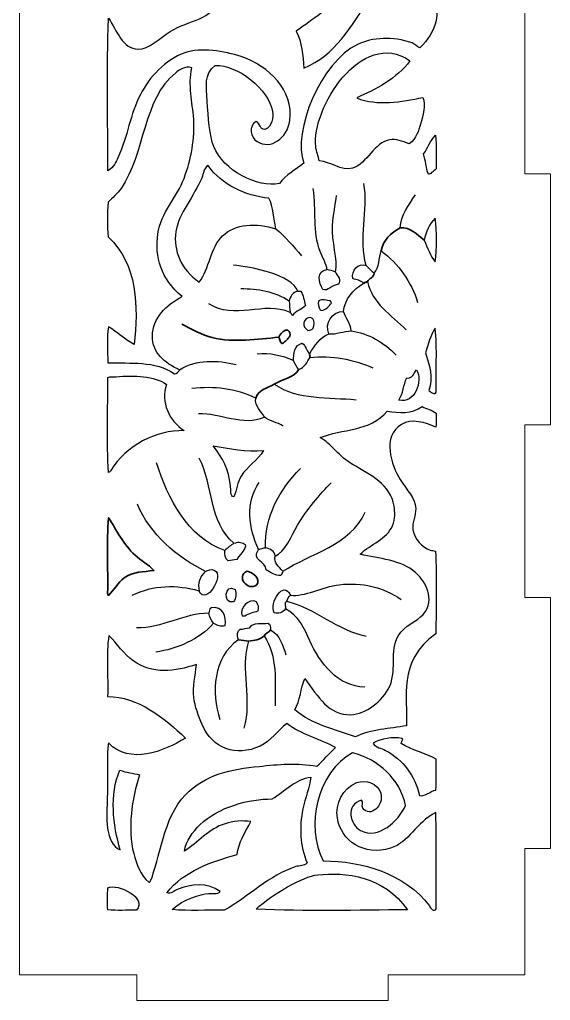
# Model space of a CAD drawing. Header units: centimetres. Extents: x -52.9 to 15.2, y -14.8 to 15.
# Drawn here: x -15.82 to -9.56, y -8.27 to 3.3 of the extents above; entities that cross this region are included whole.
import ezdxf

# ---------------------------------------------------------------- set-up
doc = ezdxf.new("R2010")
doc.units = ezdxf.units.CM
doc.header["$MEASUREMENT"] = 0
doc.layers.add('Camada 1', color=7, linetype='Continuous')

msp = doc.modelspace()

# ---------------------------------------------------------------- linework, layer by layer
at = {"layer": 'Camada 1', "lineweight": 9}
msp.add_open_spline([(-15.81937, -7.9726), (-15.81937, -7.9726), (-14.43464, -7.9726), (-14.43464, -7.9726), (-14.43464, -7.9726), (-14.43464, -7.9726), (-14.43464, -8.2726), (-14.43464, -8.2726), (-14.43464, -8.2726), (-14.43464, -8.2726), (-11.47125, -8.2726), (-11.47125, -8.2726), (-11.47125, -8.2726), (-11.47125, -8.2726), (-11.47125, -7.9726), (-11.47125, -7.9726), (-11.47125, -7.9726), (-11.47125, -7.9726), (-9.85606, -7.9726), (-9.85606, -7.9726), (-9.85606, -7.9726), (-9.85606, -7.9726), (-9.85606, -6.48169), (-9.85606, -6.48169), (-9.85606, -6.48169), (-9.85606, -6.48169), (-9.55606, -6.48169), (-9.55606, -6.48169), (-9.55606, -6.48169), (-9.55606, -6.48169), (-9.55606, -3.5183), (-9.55606, -3.5183), (-9.55606, -3.5183), (-9.55606, -3.5183), (-9.85606, -3.5183), (-9.85606, -3.5183), (-9.85606, -3.5183), (-9.85606, -3.5183), (-9.85606, -1.48169), (-9.85606, -1.48169), (-9.85606, -1.48169), (-9.85606, -1.48169), (-9.55606, -1.48169), (-9.55606, -1.48169), (-9.55606, -1.48169), (-9.55606, -1.48169), (-9.55606, 1.4817), (-9.55606, 1.4817), (-9.55606, 1.4817), (-9.55606, 1.4817), (-9.85606, 1.4817), (-9.85606, 1.4817), (-9.85606, 1.4817), (-9.85606, 1.4817), (-9.85606, 3.51831), (-9.85606, 3.51831), (-9.85606, 3.51831), (-9.85606, 3.51831), (-9.55606, 3.51831), (-9.55606, 3.51831), (-9.55606, 3.51831), (-9.55606, 3.51831), (-9.55606, 6.4817), (-9.55606, 6.4817), (-9.55606, 6.4817), (-9.55606, 6.4817), (-9.85606, 6.4817), (-9.85606, 6.4817), (-9.85606, 6.4817), (-9.85606, 6.4817), (-9.85606, 7.97263), (-9.85606, 7.97263), (-9.85606, 7.97263), (-9.85606, 7.97263), (-11.47125, 7.9726), (-11.47125, 7.9726), (-11.47125, 7.9726), (-11.47125, 7.9726), (-11.47125, 8.27263), (-11.47125, 8.27263), (-11.47125, 8.27263), (-11.47125, 8.27263), (-14.43464, 8.27263), (-14.43464, 8.27263), (-14.43464, 8.27263), (-14.43464, 8.27263), (-14.43464, 7.97254), (-14.43464, 7.97254), (-14.43464, 7.97254), (-14.43464, 7.97254), (-15.81937, 7.97251), (-15.81937, 7.97251), (-15.81937, 7.97251), (-15.81937, 7.97251), (-15.81937, -7.9726), (-15.81937, -7.9726)], degree=3, knots=[0, 0, 0, 0, 0.04, 0.04, 0.04, 0.04, 0.08, 0.08, 0.08, 0.08, 0.12, 0.12, 0.12, 0.12, 0.16, 0.16, 0.16, 0.16, 0.2, 0.2, 0.2, 0.2, 0.24, 0.24, 0.24, 0.24, 0.28, 0.28, 0.28, 0.28, 0.32, 0.32, 0.32, 0.32, 0.36, 0.36, 0.36, 0.36, 0.4, 0.4, 0.4, 0.4, 0.44, 0.44, 0.44, 0.44, 0.48, 0.48, 0.48, 0.48, 0.52, 0.52, 0.52, 0.52, 0.56, 0.56, 0.56, 0.56, 0.6, 0.6, 0.6, 0.6, 0.64, 0.64, 0.64, 0.64, 0.68, 0.68, 0.68, 0.68, 0.72, 0.72, 0.72, 0.72, 0.76, 0.76, 0.76, 0.76, 0.8, 0.8, 0.8, 0.8, 0.84, 0.84, 0.84, 0.84, 0.88, 0.88, 0.88, 0.88, 0.92, 0.92, 0.92, 0.92, 1, 1, 1, 1], dxfattribs=at)
at = {"layer": 'Camada 1', "color": 250, "lineweight": 30}
for points, knots in [([(-12.75354, 1.36729), (-12.67758, 1.46766), (-12.55853, 1.53098), (-12.46653, 1.60453), (-12.46653, 1.60453), (-12.6038, 1.97982), (-12.26386, 2.80366), (-11.83058, 3.00792), (-11.83058, 3.00792), (-11.6562, 3.09012), (-11.41624, 3.10557), (-11.18697, 3.02453), (-11.18697, 3.02453), (-11.15194, 3.01265), (-11.13102, 2.9755), (-11.09518, 2.96739), (-11.09518, 2.96739), (-11.00526, 3.05079), (-10.92655, 3.17464), (-10.90429, 3.29011), (-10.90429, 3.29011), (-10.87603, 3.43672), (-10.90355, 3.66013), (-10.90355, 3.82266), (-10.90355, 3.82266), (-10.90355, 4.00572), (-10.89628, 4.18394), (-10.91251, 4.34167), (-10.91251, 4.34167), (-11.675, 4.07659), (-11.73279, 3.02834), (-12.46432, 2.72781), (-12.46432, 2.72781), (-12.47306, 2.87524), (-12.48923, 3.02845), (-12.55409, 3.16438), (-12.55409, 3.16438), (-12.35791, 3.30531), (-12.15609, 3.43534), (-12.00005, 3.62789), (-12.00005, 3.62789), (-11.88925, 3.7646), (-11.80412, 3.92758), (-11.70195, 4.05969), (-11.70195, 4.05969), (-11.66869, 4.10274), (-11.60699, 4.13931), (-11.60303, 4.20108), (-11.60303, 4.20108), (-11.82606, 4.09194), (-11.97084, 3.86806), (-12.16935, 3.71242), (-12.16935, 3.71242), (-12.33753, 3.58052), (-12.51376, 3.4775), (-12.71325, 3.39559), (-12.71325, 3.39559), (-12.80227, 3.44738), (-12.87405, 3.53349), (-12.96896, 3.57755), (-12.96896, 3.57755), (-13.1333, 3.49733), (-13.32374, 3.46625), (-13.49494, 3.53956), (-13.49494, 3.53956), (-13.52152, 3.29289), (-13.8199, 3.3002), (-14.04252, 3.16053), (-14.04252, 3.16053), (-14.16885, 3.0813), (-14.2917, 2.94858), (-14.42153, 2.95066), (-14.42153, 2.95066), (-14.60492, 2.95356), (-14.6714, 3.16977), (-14.77006, 3.31575), (-14.77006, 3.31575), (-14.79309, 2.72365), (-14.78022, 2.11345), (-14.7765, 1.51708), (-14.7765, 1.51708), (-14.70409, 1.56047), (-14.68252, 1.61843), (-14.65566, 1.67773), (-14.65566, 1.67773), (-14.54479, 1.92278), (-14.51507, 2.18058), (-14.3938, 2.4174), (-14.3938, 2.4174), (-14.29069, 2.61877), (-14.1016, 2.82486), (-13.87033, 2.90738), (-13.87033, 2.90738), (-13.67986, 2.97529), (-13.40376, 2.9308), (-13.20519, 2.86289), (-13.20519, 2.86289), (-12.8738, 2.74951), (-12.58383, 2.46838), (-12.63122, 2.10756), (-12.63122, 2.10756), (-12.6585, 1.89981), (-12.85958, 1.76), (-13.01629, 1.86065), (-13.01629, 1.86065), (-13.08992, 1.90796), (-13.12459, 2.04427), (-13.02725, 2.09909), (-13.02725, 2.09909), (-12.98323, 2.07895), (-12.98536, 2.00504), (-12.92757, 2.00183), (-12.92757, 2.00183), (-12.83108, 2.04654), (-12.82447, 2.14453), (-12.83594, 2.21544), (-12.83594, 2.21544), (-12.87882, 2.48031), (-13.24938, 2.77131), (-13.51187, 2.75963), (-13.51187, 2.75963), (-13.64757, 2.65204), (-13.61369, 2.51706), (-13.60494, 2.33824), (-13.60494, 2.33824), (-13.59568, 2.14824), (-13.5789, 1.92521), (-13.52946, 1.80191), (-13.52946, 1.80191), (-13.41745, 1.52273), (-13.00694, 1.30492), (-12.75354, 1.36729)], [0, 0, 0, 0, 0.02941176, 0.02941176, 0.02941176, 0.02941176, 0.05882353, 0.05882353, 0.05882353, 0.05882353, 0.08823529, 0.08823529, 0.08823529, 0.08823529, 0.11764706, 0.11764706, 0.11764706, 0.11764706, 0.14705882, 0.14705882, 0.14705882, 0.14705882, 0.17647059, 0.17647059, 0.17647059, 0.17647059, 0.20588235, 0.20588235, 0.20588235, 0.20588235, 0.23529412, 0.23529412, 0.23529412, 0.23529412, 0.26470588, 0.26470588, 0.26470588, 0.26470588, 0.29411765, 0.29411765, 0.29411765, 0.29411765, 0.32352941, 0.32352941, 0.32352941, 0.32352941, 0.35294118, 0.35294118, 0.35294118, 0.35294118, 0.38235294, 0.38235294, 0.38235294, 0.38235294, 0.41176471, 0.41176471, 0.41176471, 0.41176471, 0.44117647, 0.44117647, 0.44117647, 0.44117647, 0.47058824, 0.47058824, 0.47058824, 0.47058824, 0.5, 0.5, 0.5, 0.5, 0.52941176, 0.52941176, 0.52941176, 0.52941176, 0.55882353, 0.55882353, 0.55882353, 0.55882353, 0.58823529, 0.58823529, 0.58823529, 0.58823529, 0.61764706, 0.61764706, 0.61764706, 0.61764706, 0.64705882, 0.64705882, 0.64705882, 0.64705882, 0.67647059, 0.67647059, 0.67647059, 0.67647059, 0.70588235, 0.70588235, 0.70588235, 0.70588235, 0.73529412, 0.73529412, 0.73529412, 0.73529412, 0.76470588, 0.76470588, 0.76470588, 0.76470588, 0.79411765, 0.79411765, 0.79411765, 0.79411765, 0.82352941, 0.82352941, 0.82352941, 0.82352941, 0.85294118, 0.85294118, 0.85294118, 0.85294118, 0.88235294, 0.88235294, 0.88235294, 0.88235294, 0.91176471, 0.91176471, 0.91176471, 0.91176471, 0.94117647, 0.94117647, 0.94117647, 0.94117647, 1, 1, 1, 1]), ([(-11.88995, 1.54509), (-11.71945, 1.60432), (-11.63224, 1.85338), (-11.44894, 1.88295), (-11.44894, 1.88295), (-11.37786, 1.89441), (-11.3042, 1.86584), (-11.22235, 1.8331), (-11.22235, 1.8331), (-11.13236, 1.89883), (-11.11214, 1.99252), (-11.0896, 2.06717), (-11.0896, 2.06717), (-11.05824, 2.17096), (-11.02197, 2.29651), (-11.06043, 2.38079), (-11.06043, 2.38079), (-11.31281, 2.33165), (-11.59644, 2.27746), (-11.84162, 2.37521), (-11.84162, 2.37521), (-11.61803, 2.47858), (-11.36639, 2.60141), (-11.21339, 2.81509), (-11.21339, 2.81509), (-11.78694, 3.20883), (-12.37749, 2.24017), (-12.3255, 1.8028), (-12.3255, 1.8028), (-12.31832, 1.7423), (-12.29332, 1.68712), (-12.28432, 1.63332), (-12.28432, 1.63332), (-12.14773, 1.62344), (-12.02845, 1.51359), (-11.88995, 1.54509)], [0, 0, 0, 0, 0.1, 0.1, 0.1, 0.1, 0.2, 0.2, 0.2, 0.2, 0.3, 0.3, 0.3, 0.3, 0.4, 0.4, 0.4, 0.4, 0.5, 0.5, 0.5, 0.5, 0.6, 0.6, 0.6, 0.6, 0.7, 0.7, 0.7, 0.7, 0.8, 0.8, 0.8, 0.8, 1, 1, 1, 1]), ([(-13.93161, -0.83221), (-14.11402, -0.75392), (-14.25231, -0.62477), (-14.25212, -0.43611), (-14.25212, -0.43611), (-14.25192, -0.22151), (-14.08608, -0.06414), (-13.90142, 0.03178), (-13.90142, 0.03178), (-14.15368, 0.23717), (-14.22466, 0.50302), (-14.18818, 0.77095), (-14.18818, 0.77095), (-14.15452, 1.01815), (-13.95813, 1.21369), (-13.87936, 1.42659), (-13.87936, 1.42659), (-13.7956, 1.65304), (-13.74834, 1.90443), (-13.76528, 2.12862), (-13.76528, 2.12862), (-13.78044, 2.32946), (-13.8313, 2.52514), (-13.78898, 2.73085), (-13.78898, 2.73085), (-13.86805, 2.75763), (-13.93519, 2.70485), (-13.9812, 2.66939), (-13.9812, 2.66939), (-14.36092, 2.37691), (-14.34073, 1.71319), (-14.62261, 1.30785), (-14.62261, 1.30785), (-14.66517, 1.24657), (-14.71984, 1.19679), (-14.77583, 1.14395), (-14.77583, 1.14395), (-14.78439, 1.01039), (-14.78602, 0.86822), (-14.77503, 0.73547), (-14.77503, 0.73547), (-14.42455, 0.42142), (-14.4174, -0.10182), (-14.46775, -0.53178), (-14.46775, -0.53178), (-14.57319, -0.4771), (-14.667, -0.38605), (-14.77175, -0.32477), (-14.77175, -0.32477), (-14.79189, -0.4614), (-14.77895, -0.60968), (-14.77841, -0.74987), (-14.77841, -0.74987), (-14.51173, -0.75975), (-14.22375, -0.71985), (-13.99017, -0.88068), (-13.99017, -0.88068), (-13.96566, -0.87704), (-13.93974, -0.8568), (-13.9316, -0.83221)], [0, 0, 0, 0, 0.0625, 0.0625, 0.0625, 0.0625, 0.125, 0.125, 0.125, 0.125, 0.1875, 0.1875, 0.1875, 0.1875, 0.25, 0.25, 0.25, 0.25, 0.3125, 0.3125, 0.3125, 0.3125, 0.375, 0.375, 0.375, 0.375, 0.4375, 0.4375, 0.4375, 0.4375, 0.5, 0.5, 0.5, 0.5, 0.5625, 0.5625, 0.5625, 0.5625, 0.625, 0.625, 0.625, 0.625, 0.6875, 0.6875, 0.6875, 0.6875, 0.75, 0.75, 0.75, 0.75, 0.8125, 0.8125, 0.8125, 0.8125, 0.875, 0.875, 0.875, 0.875, 1, 1, 1, 1]), ([(-10.95858, 1.49433), (-10.94116, 1.50925), (-10.91865, 1.51958), (-10.90542, 1.53863), (-10.90542, 1.53863), (-10.90609, 1.67026), (-10.89473, 1.80636), (-10.91127, 1.93569), (-10.91127, 1.93569), (-10.97351, 1.87815), (-11.0012, 1.78329), (-11.05253, 1.71442), (-11.05253, 1.71442), (-11.02628, 1.63632), (-11.02596, 1.54964), (-10.99358, 1.47524), (-10.99358, 1.47524), (-10.98536, 1.47172), (-10.97241, 1.48166), (-10.95858, 1.49433)], [0, 0, 0, 0, 0.16666667, 0.16666667, 0.16666667, 0.16666667, 0.33333333, 0.33333333, 0.33333333, 0.33333333, 0.5, 0.5, 0.5, 0.5, 0.66666667, 0.66666667, 0.66666667, 0.66666667, 1, 1, 1, 1]), ([(-11.04466, 0.69702), (-11.00861, 0.60931), (-10.96779, 0.51209), (-10.91688, 0.44044), (-10.91688, 0.44044), (-10.89374, 0.60265), (-10.89684, 0.79251), (-10.91526, 0.95542), (-10.91526, 0.95542), (-10.98423, 0.89178), (-11.02776, 0.79156), (-11.04466, 0.69701)], [0, 0, 0, 0, 0.25, 0.25, 0.25, 0.25, 0.5, 0.5, 0.5, 0.5, 1, 1, 1, 1]), ([(-10.90355, -1.09651), (-10.91632, -1.13274), (-10.97079, -1.09503), (-10.98857, -1.07626), (-10.98857, -1.07626), (-10.93417, -0.92911), (-10.98409, -0.77199), (-11.03055, -0.63123), (-11.03055, -0.63123), (-10.99591, -0.53361), (-10.97301, -0.42006), (-10.91501, -0.34008), (-10.91501, -0.34008), (-10.88842, -0.58576), (-10.9111, -0.84544), (-10.90355, -1.09651)], [0, 0, 0, 0, 0.2, 0.2, 0.2, 0.2, 0.4, 0.4, 0.4, 0.4, 0.6, 0.6, 0.6, 0.6, 1, 1, 1, 1]), ([(-10.90778, -1.50714), (-10.8996, -1.45384), (-10.90365, -1.39754), (-10.90531, -1.34377), (-10.90531, -1.34377), (-10.95333, -1.3062), (-11.01665, -1.29237), (-11.06992, -1.26581), (-11.06992, -1.26581), (-11.1923, -1.35478), (-11.34293, -1.3424), (-11.48087, -1.31989), (-11.48087, -1.31989), (-11.68389, -1.56574), (-12.01896, -1.52422), (-12.27113, -1.63224), (-12.27113, -1.63224), (-12.14522, -1.7023), (-12.04831, -1.8608), (-11.88452, -1.95334), (-11.88452, -1.95334), (-11.68015, -2.0688), (-11.44464, -2.18384), (-11.39948, -2.44271), (-11.39948, -2.44271), (-11.38992, -2.49767), (-11.38594, -2.59589), (-11.41836, -2.67134), (-11.41836, -2.67134), (-11.48616, -2.8291), (-11.67451, -2.88799), (-11.80204, -3.00878), (-11.80204, -3.00878), (-11.57136, -3.05693), (-11.32071, -3.07767), (-11.14792, -3.22327), (-11.14792, -3.22327), (-11.05634, -3.30045), (-10.91808, -3.49861), (-11.02998, -3.68368), (-11.02998, -3.68368), (-11.09006, -3.78309), (-11.23216, -3.82246), (-11.31598, -3.92212), (-11.31598, -3.92212), (-11.47798, -4.1147), (-11.35433, -4.3506), (-11.45261, -4.56516), (-11.45261, -4.56516), (-11.53492, -4.74476), (-11.73286, -4.89674), (-11.91175, -4.90164), (-11.91175, -4.90164), (-12.17143, -4.90877), (-12.29367, -4.69156), (-12.45425, -4.47478), (-12.45425, -4.47478), (-12.5022, -4.59222), (-12.50654, -4.73118), (-12.57294, -4.84576), (-12.57294, -4.84576), (-12.36919, -5.0158), (-12.10126, -5.07697), (-11.85598, -5.16185), (-11.85598, -5.16185), (-11.66827, -5.07119), (-11.45434, -5.06766), (-11.25484, -5.0327), (-11.25484, -5.0327), (-11.23188, -4.69925), (-11.37281, -4.29024), (-10.90905, -3.94653), (-10.90905, -3.94653), (-10.9009, -3.62402), (-10.89794, -3.29227), (-10.91053, -2.97089), (-10.91053, -2.97089), (-10.93142, -2.96334), (-10.95399, -2.96542), (-10.97523, -2.96076), (-10.97523, -2.96076), (-11.06593, -2.92873), (-11.1627, -2.82854), (-11.17794, -2.72137), (-11.17794, -2.72137), (-11.19202, -2.62231), (-11.14153, -2.55412), (-11.14488, -2.468), (-11.14488, -2.468), (-11.14968, -2.34305), (-11.24839, -2.26061), (-11.32998, -2.12634), (-11.32998, -2.12634), (-11.43462, -1.95415), (-11.54652, -1.6189), (-11.3134, -1.47582), (-11.3134, -1.47582), (-11.19565, -1.40353), (-11.03101, -1.45377), (-10.90778, -1.50714)], [0, 0, 0, 0, 0.03846154, 0.03846154, 0.03846154, 0.03846154, 0.07692308, 0.07692308, 0.07692308, 0.07692308, 0.11538462, 0.11538462, 0.11538462, 0.11538462, 0.15384615, 0.15384615, 0.15384615, 0.15384615, 0.19230769, 0.19230769, 0.19230769, 0.19230769, 0.23076923, 0.23076923, 0.23076923, 0.23076923, 0.26923077, 0.26923077, 0.26923077, 0.26923077, 0.30769231, 0.30769231, 0.30769231, 0.30769231, 0.34615385, 0.34615385, 0.34615385, 0.34615385, 0.38461538, 0.38461538, 0.38461538, 0.38461538, 0.42307692, 0.42307692, 0.42307692, 0.42307692, 0.46153846, 0.46153846, 0.46153846, 0.46153846, 0.5, 0.5, 0.5, 0.5, 0.53846154, 0.53846154, 0.53846154, 0.53846154, 0.57692308, 0.57692308, 0.57692308, 0.57692308, 0.61538462, 0.61538462, 0.61538462, 0.61538462, 0.65384615, 0.65384615, 0.65384615, 0.65384615, 0.69230769, 0.69230769, 0.69230769, 0.69230769, 0.73076923, 0.73076923, 0.73076923, 0.73076923, 0.76923077, 0.76923077, 0.76923077, 0.76923077, 0.80769231, 0.80769231, 0.80769231, 0.80769231, 0.84615385, 0.84615385, 0.84615385, 0.84615385, 0.88461538, 0.88461538, 0.88461538, 0.88461538, 0.92307692, 0.92307692, 0.92307692, 0.92307692, 1, 1, 1, 1]), ([(-14.27754, -6.87077), (-14.16239, -6.60109), (-14.12732, -6.12228), (-13.86208, -5.8461), (-13.86208, -5.8461), (-13.63073, -5.6052), (-13.32122, -5.54483), (-12.99428, -5.51142), (-12.99428, -5.51142), (-12.76447, -5.48793), (-12.54334, -5.46623), (-12.31184, -5.50998), (-12.31184, -5.50998), (-12.23677, -5.44519), (-12.16984, -5.35407), (-12.08987, -5.29061), (-12.08987, -5.29061), (-12.26965, -5.18469), (-12.49588, -5.13811), (-12.66786, -5.0061), (-12.66786, -5.0061), (-12.78024, -5.09278), (-12.84829, -5.21156), (-12.98217, -5.27282), (-12.98217, -5.27282), (-13.26631, -5.40287), (-13.54434, -5.30198), (-13.66592, -5.01658), (-13.66592, -5.01658), (-13.70532, -4.92408), (-13.75201, -4.80075), (-13.76479, -4.70056), (-13.76479, -4.70056), (-13.78182, -4.56735), (-13.74499, -4.44596), (-13.73351, -4.30799), (-13.73351, -4.30799), (-13.9858, -4.39667), (-14.25756, -4.42691), (-14.47934, -4.26664), (-14.47934, -4.26664), (-14.59308, -4.18444), (-14.66357, -4.06499), (-14.76628, -3.96745), (-14.76628, -3.96745), (-14.80076, -4.19256), (-14.77226, -4.44931), (-14.78067, -4.68645), (-14.78067, -4.68645), (-14.42492, -4.68567), (-14.10982, -4.94182), (-13.86282, -5.17737), (-13.86282, -5.17737), (-14.11942, -5.33642), (-14.51875, -5.49567), (-14.77176, -5.23548), (-14.77176, -5.23548), (-14.78897, -5.38999), (-14.78131, -5.57125), (-14.78131, -5.75317), (-14.78131, -5.75317), (-14.78131, -5.92744), (-14.8064, -6.11745), (-14.77932, -6.26263), (-14.77932, -6.26263), (-14.76397, -6.34505), (-14.72387, -6.46033), (-14.63267, -6.49572), (-14.63267, -6.49572), (-14.71685, -6.20377), (-14.76208, -5.84369), (-14.63685, -5.55532), (-14.63685, -5.55532), (-14.56205, -5.58598), (-14.47784, -5.58918), (-14.40296, -5.61257), (-14.40296, -5.61257), (-14.49511, -5.89305), (-14.54881, -6.24644), (-14.47298, -6.54118), (-14.47298, -6.54118), (-14.44177, -6.66248), (-14.39421, -6.79484), (-14.29329, -6.87941), (-14.29329, -6.87941), (-14.28823, -6.87827), (-14.28288, -6.87458), (-14.27753, -6.87077)], [0, 0, 0, 0, 0.04347826, 0.04347826, 0.04347826, 0.04347826, 0.08695652, 0.08695652, 0.08695652, 0.08695652, 0.13043478, 0.13043478, 0.13043478, 0.13043478, 0.17391304, 0.17391304, 0.17391304, 0.17391304, 0.2173913, 0.2173913, 0.2173913, 0.2173913, 0.26086957, 0.26086957, 0.26086957, 0.26086957, 0.30434783, 0.30434783, 0.30434783, 0.30434783, 0.34782609, 0.34782609, 0.34782609, 0.34782609, 0.39130435, 0.39130435, 0.39130435, 0.39130435, 0.43478261, 0.43478261, 0.43478261, 0.43478261, 0.47826087, 0.47826087, 0.47826087, 0.47826087, 0.52173913, 0.52173913, 0.52173913, 0.52173913, 0.56521739, 0.56521739, 0.56521739, 0.56521739, 0.60869565, 0.60869565, 0.60869565, 0.60869565, 0.65217391, 0.65217391, 0.65217391, 0.65217391, 0.69565217, 0.69565217, 0.69565217, 0.69565217, 0.73913043, 0.73913043, 0.73913043, 0.73913043, 0.7826087, 0.7826087, 0.7826087, 0.7826087, 0.82608696, 0.82608696, 0.82608696, 0.82608696, 0.86956522, 0.86956522, 0.86956522, 0.86956522, 0.91304348, 0.91304348, 0.91304348, 0.91304348, 1, 1, 1, 1]), ([(-11.10252, -5.85478), (-11.05119, -5.87993), (-10.97195, -5.801), (-10.90612, -5.79038), (-10.90612, -5.79038), (-10.90136, -5.66925), (-10.90291, -5.546), (-10.90531, -5.42471), (-10.90531, -5.42471), (-11.03785, -5.35603), (-11.19099, -5.32071), (-11.31686, -5.23968), (-11.31686, -5.23968), (-11.32046, -5.21752), (-11.28314, -5.20106), (-11.30342, -5.1807), (-11.30342, -5.1807), (-11.41684, -5.16615), (-11.55227, -5.17639), (-11.64794, -5.23882), (-11.64794, -5.23882), (-11.61387, -5.29276), (-11.55284, -5.29535), (-11.50045, -5.32325), (-11.50045, -5.32325), (-11.2958, -5.43229), (-11.14774, -5.62477), (-11.10251, -5.85478)], [0, 0, 0, 0, 0.125, 0.125, 0.125, 0.125, 0.25, 0.25, 0.25, 0.25, 0.375, 0.375, 0.375, 0.375, 0.5, 0.5, 0.5, 0.5, 0.625, 0.625, 0.625, 0.625, 0.75, 0.75, 0.75, 0.75, 1, 1, 1, 1]), ([(-10.90355, -7.19251), (-10.92108, -7.23675), (-10.97502, -7.18636), (-10.98253, -7.15623), (-10.98253, -7.15623), (-11.27824, -6.77538), (-11.77149, -6.62788), (-12.23758, -6.626), (-12.23758, -6.626), (-12.44605, -6.21674), (-12.31102, -5.57964), (-11.88974, -5.35114), (-11.88974, -5.35114), (-11.59094, -5.42528), (-11.32289, -5.66434), (-11.26567, -5.97503), (-11.26567, -5.97503), (-11.34794, -6.15618), (-11.58614, -6.38052), (-11.79699, -6.26738), (-11.79699, -6.26738), (-11.92114, -6.20077), (-11.97814, -5.96482), (-11.78398, -5.90906), (-11.78398, -5.90906), (-11.759, -5.93481), (-11.78729, -5.97405), (-11.76849, -6.00435), (-11.76849, -6.00435), (-11.68375, -6.1247), (-11.51671, -5.97295), (-11.55739, -5.82793), (-11.55739, -5.82793), (-11.59189, -5.70494), (-11.74058, -5.66572), (-11.83887, -5.70289), (-11.83887, -5.70289), (-12.01053, -5.76777), (-12.09491, -5.96031), (-12.07001, -6.11869), (-12.07001, -6.11869), (-12.02686, -6.39287), (-11.75371, -6.57203), (-11.44397, -6.47678), (-11.44397, -6.47678), (-11.21639, -6.40681), (-11.15148, -6.17947), (-10.9088, -6.05658), (-10.9088, -6.05658), (-10.8966, -6.43287), (-10.90704, -6.81426), (-10.90355, -7.19251)], [0, 0, 0, 0, 0.07142857, 0.07142857, 0.07142857, 0.07142857, 0.14285714, 0.14285714, 0.14285714, 0.14285714, 0.21428571, 0.21428571, 0.21428571, 0.21428571, 0.28571429, 0.28571429, 0.28571429, 0.28571429, 0.35714286, 0.35714286, 0.35714286, 0.35714286, 0.42857143, 0.42857143, 0.42857143, 0.42857143, 0.5, 0.5, 0.5, 0.5, 0.57142857, 0.57142857, 0.57142857, 0.57142857, 0.64285714, 0.64285714, 0.64285714, 0.64285714, 0.71428571, 0.71428571, 0.71428571, 0.71428571, 0.78571429, 0.78571429, 0.78571429, 0.78571429, 0.85714286, 0.85714286, 0.85714286, 0.85714286, 1, 1, 1, 1]), ([(-13.40547, -7.20944), (-13.11975, -7.05219), (-12.8736, -6.79272), (-12.5587, -6.69475), (-12.5587, -6.69475), (-12.51429, -6.68091), (-12.46268, -6.69087), (-12.42579, -6.65046), (-12.42579, -6.65046), (-12.51199, -6.4488), (-12.52005, -6.22992), (-12.4764, -6.01419), (-12.4764, -6.01419), (-12.45006, -5.8841), (-12.39802, -5.75992), (-12.38192, -5.63717), (-12.38192, -5.63717), (-12.55869, -5.66101), (-12.69268, -5.80493), (-12.83901, -5.89624), (-12.83901, -5.89624), (-13.10892, -5.89502), (-13.47145, -5.98549), (-13.69155, -6.20179), (-13.69155, -6.20179), (-13.77529, -6.28409), (-13.85864, -6.39008), (-13.87368, -6.51087), (-13.87368, -6.51087), (-13.72033, -6.41523), (-13.58432, -6.24775), (-13.39486, -6.18761), (-13.39486, -6.18761), (-13.30009, -6.15752), (-13.1927, -6.14691), (-13.08962, -6.16353), (-13.08962, -6.16353), (-13.15605, -6.28237), (-13.24009, -6.41058), (-13.25073, -6.55057), (-13.25073, -6.55057), (-13.55385, -6.63525), (-13.88341, -6.74644), (-14.08262, -7.00367), (-14.08262, -7.00367), (-14.03443, -7.02134), (-13.99346, -6.97831), (-13.95021, -6.96102), (-13.95021, -6.96102), (-13.80082, -6.90126), (-13.60232, -6.87592), (-13.45251, -6.98922), (-13.45251, -6.98922), (-13.48595, -7.02958), (-13.54388, -7.00563), (-13.58806, -7.01094), (-13.58806, -7.01094), (-13.68602, -7.0227), (-13.88086, -7.06809), (-14.01909, -7.20183), (-14.01909, -7.20183), (-13.81818, -7.21952), (-13.6094, -7.20443), (-13.40547, -7.20944)], [0, 0, 0, 0, 0.05882353, 0.05882353, 0.05882353, 0.05882353, 0.11764706, 0.11764706, 0.11764706, 0.11764706, 0.17647059, 0.17647059, 0.17647059, 0.17647059, 0.23529412, 0.23529412, 0.23529412, 0.23529412, 0.29411765, 0.29411765, 0.29411765, 0.29411765, 0.35294118, 0.35294118, 0.35294118, 0.35294118, 0.41176471, 0.41176471, 0.41176471, 0.41176471, 0.47058824, 0.47058824, 0.47058824, 0.47058824, 0.52941176, 0.52941176, 0.52941176, 0.52941176, 0.58823529, 0.58823529, 0.58823529, 0.58823529, 0.64705882, 0.64705882, 0.64705882, 0.64705882, 0.70588235, 0.70588235, 0.70588235, 0.70588235, 0.76470588, 0.76470588, 0.76470588, 0.76470588, 0.82352941, 0.82352941, 0.82352941, 0.82352941, 0.88235294, 0.88235294, 0.88235294, 0.88235294, 1, 1, 1, 1]), ([(-14.44052, -7.20733), (-14.30644, -7.06923), (-14.66028, -6.88719), (-14.77824, -6.94283), (-14.77824, -6.94283), (-14.78421, -7.02883), (-14.78155, -7.1173), (-14.77963, -7.20354), (-14.77963, -7.20354), (-14.66913, -7.2158), (-14.55279, -7.20841), (-14.44052, -7.20733)], [0, 0, 0, 0, 0.25, 0.25, 0.25, 0.25, 0.5, 0.5, 0.5, 0.5, 1, 1, 1, 1])]:
    msp.add_open_spline(points, degree=3, knots=knots, dxfattribs=at)
at = {"layer": 'Camada 1', "color": 250, "lineweight": 25}
for points, knots in [([(-12.79418, 0.8322), (-12.82553, 0.94756), (-12.81996, 1.09272), (-12.87859, 1.19178), (-12.87859, 1.19178), (-13.15858, 1.22371), (-13.43324, 1.34517), (-13.5955, 1.57956), (-13.5955, 1.57956), (-13.64963, 1.54231), (-13.64675, 1.48829), (-13.67095, 1.42938), (-13.67095, 1.42938), (-13.75491, 1.22509), (-13.94663, 1.00728), (-13.97644, 0.79727), (-13.97644, 0.79727), (-14.00827, 0.5733), (-13.91348, 0.34893), (-13.69963, 0.20379), (-13.69963, 0.20379), (-13.57386, 0.36622), (-13.57412, 0.60102), (-13.42428, 0.74862), (-13.42428, 0.74862), (-13.27796, 0.8927), (-13.02484, 0.90512), (-12.79417, 0.8322)], [0, 0, 0, 0, 0.125, 0.125, 0.125, 0.125, 0.25, 0.25, 0.25, 0.25, 0.375, 0.375, 0.375, 0.375, 0.5, 0.5, 0.5, 0.5, 0.625, 0.625, 0.625, 0.625, 0.75, 0.75, 0.75, 0.75, 1, 1, 1, 1]), ([(-11.24306, -7.20436), (-11.51413, -6.80345), (-11.97998, -6.75657), (-12.30111, -6.7908), (-12.30111, -6.7908), (-12.47826, -6.80969), (-12.83631, -7.01597), (-13.02923, -7.19636), (-13.02923, -7.19636), (-12.44736, -7.2235), (-11.83467, -7.2075), (-11.24306, -7.20436)], [0, 0, 0, 0, 0.25, 0.25, 0.25, 0.25, 0.5, 0.5, 0.5, 0.5, 1, 1, 1, 1])]:
    msp.add_open_spline(points, degree=3, knots=knots, dxfattribs=at)
at = {"layer": 'Camada 1', "color": 240, "lineweight": 25}
for points, knots in [([(-12.19292, 0.35009), (-12.19528, 0.41328), (-12.24523, 0.49349), (-12.27148, 0.5626), (-12.27148, 0.5626), (-12.36368, 0.80518), (-12.3168, 1.04316), (-12.35559, 1.30802)], [0, 0, 0, 0, 0.33333333, 0.33333333, 0.33333333, 0.33333333, 1, 1, 1, 1]), ([(-11.76154, 0.18905), (-11.79184, 0.228), (-11.84518, 0.22627), (-11.88639, 0.24479), (-11.88639, 0.24479), (-11.90932, 0.33542), (-11.8249, 0.43479), (-11.72908, 0.39789)], [0, 0, 0, 0, 0.33333333, 0.33333333, 0.33333333, 0.33333333, 1, 1, 1, 1]), ([(-12.27092, -0.12284), (-12.26605, -0.1276), (-12.26044, -0.13131), (-12.25426, -0.13424), (-12.25426, -0.13424), (-12.20534, -0.12739), (-12.16953, -0.08086), (-12.14035, -0.04467), (-12.14035, -0.04467), (-12.14004, -0.03962), (-12.14575, -0.02664), (-12.15023, -0.02001), (-12.15023, -0.02001), (-12.19443, -0.01355), (-12.24735, 0.00458), (-12.28958, -0.0193), (-12.28958, -0.0193), (-12.30436, -0.05151), (-12.28831, -0.09402), (-12.27091, -0.12284)], [0, 0, 0, 0, 0.16666667, 0.16666667, 0.16666667, 0.16666667, 0.33333333, 0.33333333, 0.33333333, 0.33333333, 0.5, 0.5, 0.5, 0.5, 0.66666667, 0.66666667, 0.66666667, 0.66666667, 1, 1, 1, 1]), ([(-12.43422, -0.35264), (-12.41742, -0.38411), (-12.37339, -0.35906), (-12.35449, -0.34209), (-12.35449, -0.34209), (-12.34364, -0.30798), (-12.34001, -0.26191), (-12.3584, -0.22906), (-12.3584, -0.22906), (-12.43978, -0.17276), (-12.50919, -0.30135), (-12.43421, -0.35264)], [0, 0, 0, 0, 0.25, 0.25, 0.25, 0.25, 0.5, 0.5, 0.5, 0.5, 1, 1, 1, 1]), ([(-13.62701, -3.21176), (-13.59239, -3.19261), (-13.55523, -3.1792), (-13.51818, -3.19938), (-13.51818, -3.19938), (-13.4017, -3.25695), (-13.61924, -3.61986), (-13.70039, -3.44319)], [0, 0, 0, 0, 0.33333333, 0.33333333, 0.33333333, 0.33333333, 1, 1, 1, 1]), ([(-13.2954, -3.56878), (-13.26472, -3.5311), (-13.25933, -3.46764), (-13.2763, -3.42375), (-13.2763, -3.42375), (-13.40225, -3.33964), (-13.42476, -3.60726), (-13.2954, -3.56878)], [0, 0, 0, 0, 0.33333333, 0.33333333, 0.33333333, 0.33333333, 1, 1, 1, 1])]:
    msp.add_open_spline(points, degree=3, knots=knots, dxfattribs=at)
at = {"layer": 'Camada 1', "color": 240, "lineweight": 30}
for points in [[(-11.72908, 0.39789), (-11.82416, 0.7142), (-11.69867, 1.0464), (-11.75727, 1.36729)], [(-11.32971, 0.84377), (-11.32071, 0.98594), (-11.22842, 1.11714), (-11.14654, 1.23352)], [(-12.79418, 0.8322), (-12.68734, 0.73145), (-12.58369, 0.62843), (-12.49388, 0.51219)], [(-11.55128, 0.57146), (-11.34808, 0.41761), (-11.19515, 0.20446), (-11.12227, -0.03818)], [(-11.72908, 0.39789), (-11.69621, 0.36918), (-11.66802, 0.33602), (-11.63591, 0.30688)], [(-11.99716, -0.14401), (-11.98337, -0.00297), (-11.88381, 0.11818), (-11.76154, 0.18905)], [(-11.71575, 0.21099), (-11.66128, -0.04364), (-11.43144, -0.188), (-11.25664, -0.3616)], [(-12.53801, 0.09422), (-12.59531, 0.08322), (-12.62678, 0.03192), (-12.63782, -0.02124)], [(-12.62795, -0.1553), (-12.93409, -0.01937), (-13.28558, -0.24882), (-13.5861, -0.05229)], [(-12.39653, -0.64072), (-12.33827, -0.54938), (-12.27871, -0.4475), (-12.16935, -0.40789)], [(-12.16935, -0.40788), (-12.07953, -0.41699), (-11.99621, -0.37261), (-11.90685, -0.37261)], [(-11.90685, -0.37261), (-11.70478, -0.40108), (-11.51847, -0.51037), (-11.37514, -0.65794)], [(-12.39255, -0.68626), (-12.14346, -0.66227), (-11.88046, -0.70567), (-11.65119, -0.80695)], [(-13.93161, -0.83221), (-13.73603, -0.70588), (-13.48095, -0.71653), (-13.26365, -0.77054)], [(-12.52353, -0.82699), (-12.55126, -0.79651), (-12.56959, -0.76084), (-12.58702, -0.72398)], [(-12.81421, -1.00196), (-12.53164, -1.19102), (-12.17344, -1.15447), (-11.84758, -1.18541)], [(-12.92993, -1.39143), (-12.96848, -1.31932), (-13.0502, -1.26309), (-13.03293, -1.16848)], [(-12.70838, -1.49726), (-12.77711, -1.44988), (-12.86352, -1.441), (-12.92993, -1.39143)], [(-13.397, -2.96552), (-13.84145, -2.80688), (-14.07289, -2.34778), (-14.20303, -1.92794)], [(-13.28975, -2.87874), (-13.59118, -2.6228), (-13.53132, -2.19749), (-13.69898, -1.87544)], [(-12.91651, -2.93166), (-12.93077, -2.57405), (-12.75723, -2.24378), (-12.50377, -1.99821)], [(-12.71459, -3.20979), (-12.38741, -2.99713), (-11.91433, -2.90478), (-11.74319, -2.51044)], [(-12.99907, -2.95071), (-12.97153, -2.9439), (-12.94522, -2.93332), (-12.91651, -2.93166)], [(-12.71459, -3.20979), (-12.75879, -3.15243), (-12.82551, -3.1157), (-12.80434, -3.02973)], [(-13.62701, -3.21176), (-13.69472, -3.2705), (-13.72275, -3.35676), (-13.70039, -3.44319)], [(-13.70039, -3.44319), (-13.9639, -3.36981), (-14.24351, -3.37062), (-14.49555, -3.49681)], [(-12.66464, -3.56313), (-12.66197, -3.5348), (-12.64083, -3.51223), (-12.62442, -3.49046)], [(-12.66464, -3.56313), (-12.33119, -3.64642), (-12.07128, -3.90452), (-11.72908, -3.97518)], [(-13.5861, -3.70424), (-13.88097, -3.70495), (-14.14336, -3.88497), (-14.4384, -3.87781)], [(-13.53106, -3.82136), (-13.5614, -3.78887), (-13.57959, -3.74788), (-13.5861, -3.70424)], [(-13.53106, -3.82136), (-13.70154, -4.01723), (-13.95892, -4.12444), (-14.21262, -4.16426)], [(-12.85694, -3.90017), (-12.75059, -3.96226), (-12.71001, -4.08552), (-12.67733, -4.19531)]]:
    msp.add_open_spline(points, degree=3, dxfattribs=at)
for points, knots in [([(-12.09192, 0.31926), (-12.05904, 0.47258), (-12.13989, 0.67764), (-12.12624, 0.87584), (-12.12624, 0.87584), (-12.11834, 0.99095), (-12.09255, 1.11795), (-12.08045, 1.22551)], [0, 0, 0, 0, 0.33333333, 0.33333333, 0.33333333, 0.33333333, 1, 1, 1, 1]), ([(-12.09192, 0.31926), (-12.06952, 0.27813), (-12.01332, 0.22055), (-12.06165, 0.17659), (-12.06165, 0.17659), (-12.12716, 0.17483), (-12.18297, 0.08702), (-12.24241, 0.11659), (-12.24241, 0.11659), (-12.28799, 0.19237), (-12.32293, 0.34194), (-12.19291, 0.35009)], [0, 0, 0, 0, 0.25, 0.25, 0.25, 0.25, 0.5, 0.5, 0.5, 0.5, 1, 1, 1, 1]), ([(-12.53801, 0.09422), (-12.5253, 0.09115), (-12.51307, 0.10061), (-12.5001, 0.09655), (-12.5001, 0.09655), (-12.46441, 0.04847), (-12.46728, -0.01736), (-12.44463, -0.07236), (-12.44463, -0.07236), (-12.4838, -0.12019), (-12.55881, -0.13674), (-12.59828, -0.19036), (-12.59828, -0.19036), (-12.60916, -0.17953), (-12.61644, -0.16563), (-12.62795, -0.1553)], [0, 0, 0, 0, 0.2, 0.2, 0.2, 0.2, 0.4, 0.4, 0.4, 0.4, 0.6, 0.6, 0.6, 0.6, 1, 1, 1, 1]), ([(-12.58702, -0.72397), (-12.58876, -0.64788), (-12.57436, -0.5333), (-12.48413, -0.51824), (-12.48413, -0.51824), (-12.44391, -0.55062), (-12.43512, -0.60728), (-12.39652, -0.64072)], [0, 0, 0, 0, 0.33333333, 0.33333333, 0.33333333, 0.33333333, 1, 1, 1, 1]), ([(-13.28975, -2.33264), (-13.25692, -2.24279), (-13.2502, -2.16327), (-13.2049, -2.08785), (-13.2049, -2.08785), (-13.13411, -1.96995), (-13.00472, -1.90046), (-12.94259, -1.78566), (-12.94259, -1.78566), (-13.13891, -1.80136), (-13.35063, -1.76358), (-13.53723, -1.72763), (-13.53723, -1.72763), (-13.42208, -1.86722), (-13.35266, -2.01708), (-13.33007, -2.19788), (-13.33007, -2.19788), (-13.3249, -2.23933), (-13.34055, -2.33007), (-13.28975, -2.33264)], [0, 0, 0, 0, 0.16666667, 0.16666667, 0.16666667, 0.16666667, 0.33333333, 0.33333333, 0.33333333, 0.33333333, 0.5, 0.5, 0.5, 0.5, 0.66666667, 0.66666667, 0.66666667, 0.66666667, 1, 1, 1, 1]), ([(-12.80434, -3.02973), (-12.68913, -2.98482), (-12.61026, -2.78861), (-12.53879, -2.66549), (-12.53879, -2.66549), (-12.43879, -2.49326), (-12.2713, -2.2943), (-12.14226, -2.165)], [0, 0, 0, 0, 0.33333333, 0.33333333, 0.33333333, 0.33333333, 1, 1, 1, 1]), ([(-13.28975, -2.87874), (-13.25632, -2.87557), (-13.25091, -2.86495), (-13.228, -2.86685), (-13.228, -2.86685), (-13.06963, -2.88005), (-13.20965, -2.99791), (-13.25705, -3.06945), (-13.25705, -3.06945), (-13.29029, -3.077), (-13.32391, -3.08219), (-13.35839, -3.08501), (-13.35839, -3.08501), (-13.39985, -3.06487), (-13.39588, -3.00599), (-13.397, -2.96553)], [0, 0, 0, 0, 0.2, 0.2, 0.2, 0.2, 0.4, 0.4, 0.4, 0.4, 0.6, 0.6, 0.6, 0.6, 1, 1, 1, 1]), ([(-12.71459, -3.20979), (-12.72105, -3.22721), (-12.72326, -3.24842), (-12.73898, -3.26091), (-12.73898, -3.26091), (-12.79843, -3.25889), (-12.85985, -3.22605), (-12.91086, -3.19335), (-12.91086, -3.19335), (-12.9089, -3.0843), (-13.09048, -3.08268), (-13.00437, -2.96013), (-13.00437, -2.96013), (-13.0026, -2.95699), (-13.00083, -2.95385), (-12.99907, -2.95071)], [0, 0, 0, 0, 0.2, 0.2, 0.2, 0.2, 0.4, 0.4, 0.4, 0.4, 0.6, 0.6, 0.6, 0.6, 1, 1, 1, 1]), ([(-12.68157, -3.65344), (-12.70979, -3.69493), (-12.76725, -3.7161), (-12.81489, -3.69885), (-12.81489, -3.69885), (-12.87397, -3.58423), (-12.70732, -3.30811), (-12.62442, -3.49046)], [0, 0, 0, 0, 0.33333333, 0.33333333, 0.33333333, 0.33333333, 1, 1, 1, 1]), ([(-12.62442, -3.49046), (-12.46014, -3.51561), (-12.2453, -3.39172), (-12.04866, -3.36815), (-12.04866, -3.36815), (-11.77682, -3.33556), (-11.53417, -3.39606), (-11.317, -3.54055)], [0, 0, 0, 0, 0.33333333, 0.33333333, 0.33333333, 0.33333333, 1, 1, 1, 1]), ([(-13.15995, -3.73529), (-13.11335, -3.70248), (-13.05471, -3.69327), (-13.00308, -3.67655), (-13.00308, -3.67655), (-12.99186, -3.64099), (-13.00499, -3.60268), (-13.0225, -3.57142), (-13.0225, -3.57142), (-13.11123, -3.51106), (-13.24017, -3.65694), (-13.19143, -3.73504), (-13.19143, -3.73504), (-13.18225, -3.73821), (-13.17091, -3.73723), (-13.15994, -3.73529)], [0, 0, 0, 0, 0.2, 0.2, 0.2, 0.2, 0.4, 0.4, 0.4, 0.4, 0.6, 0.6, 0.6, 0.6, 1, 1, 1, 1]), ([(-13.53106, -3.82136), (-13.49126, -3.85019), (-13.44242, -3.85872), (-13.39445, -3.85075), (-13.39445, -3.85075), (-13.37578, -3.7445), (-13.42444, -3.61446), (-13.55688, -3.64102), (-13.55688, -3.64102), (-13.5856, -3.64949), (-13.58165, -3.68124), (-13.5861, -3.70424)], [0, 0, 0, 0, 0.25, 0.25, 0.25, 0.25, 0.5, 0.5, 0.5, 0.5, 1, 1, 1, 1]), ([(-11.74602, -4.57631), (-12.0615, -4.5719), (-12.27504, -4.29275), (-12.39497, -4.03208), (-12.39497, -4.03208), (-12.45427, -3.88941), (-12.53238, -3.72234), (-12.68157, -3.65344)], [0, 0, 0, 0, 0.33333333, 0.33333333, 0.33333333, 0.33333333, 1, 1, 1, 1]), ([(-13.23795, -4.01871), (-13.25159, -3.98685), (-13.25116, -3.95108), (-13.24136, -3.91856), (-13.24136, -3.91856), (-13.2356, -3.9122), (-13.23053, -3.90222), (-13.21863, -3.89284), (-13.21863, -3.89284), (-13.17918, -3.89284), (-13.14261, -3.87869), (-13.1038, -3.87502), (-13.1038, -3.87502), (-13.05781, -3.79586), (-12.96104, -3.84063), (-12.88914, -3.82288), (-12.88914, -3.82288), (-12.85446, -3.83086), (-12.86139, -3.87372), (-12.85694, -3.90018)], [0, 0, 0, 0, 0.16666667, 0.16666667, 0.16666667, 0.16666667, 0.33333333, 0.33333333, 0.33333333, 0.33333333, 0.5, 0.5, 0.5, 0.5, 0.66666667, 0.66666667, 0.66666667, 0.66666667, 1, 1, 1, 1])]:
    msp.add_open_spline(points, degree=3, knots=knots, dxfattribs=at)
at = {"layer": 'Camada 1', "color": 240, "lineweight": 35}
for points in [[(-11.55128, 0.57146), (-11.53823, 0.69172), (-11.43268, 0.78605), (-11.3297, 0.84377)], [(-11.32971, 0.84377), (-11.21392, 0.85739), (-11.12548, 0.76379), (-11.04466, 0.69701)], [(-11.71575, 0.21099), (-11.69374, 0.24546), (-11.63895, 0.26045), (-11.63591, 0.30688)], [(-12.39255, -0.68626), (-12.39179, -0.67077), (-12.39912, -0.65603), (-12.39652, -0.64072)], [(-12.81421, -1.00196), (-12.72105, -0.94023), (-12.58656, -0.93307), (-12.52353, -0.82699)], [(-13.03294, -1.16847), (-13.01154, -1.06663), (-12.89122, -1.04754), (-12.81421, -1.00196)], [(-12.93497, -3.97154), (-12.91603, -3.9423), (-12.87827, -3.92935), (-12.85694, -3.90018)], [(-13.11336, -4.03444), (-13.15495, -4.02746), (-13.19543, -4.0215), (-13.23795, -4.01871)], [(-13.11336, -4.03444), (-13.04971, -4.0253), (-12.98332, -4.01963), (-12.93496, -3.97154)]]:
    msp.add_open_spline(points, degree=3, dxfattribs=at)
at = {"layer": 'Camada 1', "color": 240, "lineweight": 25}
for points in [[(-11.63592, 0.30688), (-11.56874, 0.37655), (-11.58713, 0.48602), (-11.55128, 0.57146)], [(-12.53801, 0.09422), (-12.5992, 0.29114), (-13.09594, 0.38212), (-13.2954, 0.40213)], [(-12.09192, 0.31926), (-12.12254, 0.3417), (-12.15884, 0.34004), (-12.19291, 0.35009)], [(-12.63782, -0.02124), (-12.80582, 0.08904), (-13.01047, 0.12269), (-13.21074, 0.12269)], [(-12.63782, -0.02124), (-12.63675, -0.06671), (-12.62998, -0.11078), (-12.62795, -0.1553)], [(-12.16935, -0.40788), (-12.22636, -0.28455), (-12.13446, -0.14172), (-11.99716, -0.14401)], [(-11.90685, -0.37261), (-11.9102, -0.2884), (-11.97289, -0.22289), (-11.99716, -0.14401)], [(-12.58702, -0.72397), (-12.72114, -0.664), (-12.86569, -0.63285), (-13.016, -0.64778)], [(-12.52353, -0.82699), (-12.45828, -0.80455), (-12.42529, -0.74119), (-12.39255, -0.68626)], [(-13.03294, -1.16847), (-13.26567, -1.05118), (-13.52998, -1.02398), (-13.78647, -1.05418)], [(-12.92993, -1.39143), (-13.18588, -1.50866), (-13.44678, -1.34116), (-13.71026, -1.35051)], [(-12.99907, -2.95071), (-13.11715, -2.71167), (-13.15797, -2.39032), (-12.9923, -2.16162)], [(-13.62701, -3.21176), (-13.96559, -3.03922), (-14.27849, -2.77587), (-14.42994, -2.41731)], [(-13.28975, -2.87874), (-13.33007, -2.90157), (-13.36285, -2.93332), (-13.397, -2.96553)], [(-12.80434, -3.02973), (-12.81006, -2.96986), (-12.86617, -2.94609), (-12.91651, -2.93166)], [(-12.68157, -3.65344), (-12.66774, -3.6225), (-12.70407, -3.58462), (-12.66464, -3.56313)], [(-13.23795, -4.01871), (-13.5342, -4.22011), (-13.55998, -4.64475), (-13.45627, -4.95731)], [(-13.1684, -5.05891), (-13.06972, -4.72677), (-13.21799, -4.36725), (-13.11336, -4.03444)], [(-12.93497, -3.97154), (-12.77094, -4.20843), (-12.80585, -4.52177), (-12.80434, -4.79644)]]:
    msp.add_open_spline(points, degree=3, dxfattribs=at)
at = {"layer": 'Camada 1', "color": 240, "lineweight": 40}
msp.add_open_spline([(-11.76154, 0.18905), (-11.74598, 0.19575), (-11.73187, 0.20545), (-11.71575, 0.21099)], degree=3, dxfattribs=at)
at = {"layer": 'Camada 1', "color": 240, "lineweight": 35}
for points, knots in [([(-12.75917, -0.44881), (-13.01597, -0.46743), (-13.28765, -0.51623), (-13.54899, -0.4523), (-13.54899, -0.4523), (-13.65803, -0.42559), (-13.80131, -0.35197), (-13.90499, -0.29214)], [0, 0, 0, 0, 0.33333333, 0.33333333, 0.33333333, 0.33333333, 1, 1, 1, 1]), ([(-12.75917, -0.44881), (-12.74436, -0.47273), (-12.75054, -0.50892), (-12.72031, -0.52187), (-12.72031, -0.52187), (-12.6851, -0.50028), (-12.65503, -0.46673), (-12.62917, -0.43459), (-12.62917, -0.43459), (-12.62247, -0.41046), (-12.63319, -0.38009), (-12.65366, -0.36615), (-12.65366, -0.36615), (-12.66392, -0.36432), (-12.67459, -0.3645), (-12.68214, -0.3645), (-12.68214, -0.3645), (-12.71831, -0.38019), (-12.74639, -0.41152), (-12.75917, -0.44881)], [0, 0, 0, 0, 0.16666667, 0.16666667, 0.16666667, 0.16666667, 0.33333333, 0.33333333, 0.33333333, 0.33333333, 0.5, 0.5, 0.5, 0.5, 0.66666667, 0.66666667, 0.66666667, 0.66666667, 1, 1, 1, 1]), ([(-13.02025, -3.36981), (-12.96701, -3.30017), (-13.0709, -3.22133), (-13.13408, -3.20915), (-13.13408, -3.20915), (-13.2744, -3.26475), (-13.1249, -3.45356), (-13.02024, -3.36981)], [0, 0, 0, 0, 0.33333333, 0.33333333, 0.33333333, 0.33333333, 1, 1, 1, 1])]:
    msp.add_open_spline(points, degree=3, knots=knots, dxfattribs=at)
at = {"layer": 'Camada 1', "lineweight": 30}
for points, knots in [([(-14.74321, -2.01937), (-14.74972, -2.03451), (-14.76022, -2.04128), (-14.77006, -2.04587), (-14.77006, -2.04587), (-14.79439, -1.67841), (-14.77758, -1.29435), (-14.7785, -0.92174), (-14.7785, -0.92174), (-14.74963, -0.90576), (-14.71154, -0.91903), (-14.67915, -0.91402), (-14.67915, -0.91402), (-14.47694, -0.89814), (-14.21743, -0.90121), (-14.08774, -1.00606), (-14.08774, -1.00606), (-14.15721, -1.21455), (-14.05618, -1.43415), (-13.87765, -1.55029), (-13.87765, -1.55029), (-14.21073, -1.54242), (-14.56271, -1.72622), (-14.7432, -2.01938)], [0, 0, 0, 0, 0.14285714, 0.14285714, 0.14285714, 0.14285714, 0.28571429, 0.28571429, 0.28571429, 0.28571429, 0.42857143, 0.42857143, 0.42857143, 0.42857143, 0.57142857, 0.57142857, 0.57142857, 0.57142857, 0.71428571, 0.71428571, 0.71428571, 0.71428571, 1, 1, 1, 1]), ([(-11.34382, -1.18964), (-11.29443, -1.11157), (-11.29002, -1.01085), (-11.25163, -0.92859), (-11.25163, -0.92859), (-11.18355, -0.93934), (-11.16728, -0.87489), (-11.1361, -0.83217), (-11.1361, -0.83217), (-11.05486, -0.96048), (-11.15868, -1.24256), (-11.34381, -1.18964)], [0, 0, 0, 0, 0.25, 0.25, 0.25, 0.25, 0.5, 0.5, 0.5, 0.5, 1, 1, 1, 1])]:
    msp.add_open_spline(points, degree=3, knots=knots, dxfattribs=at)
at = {"layer": 'Camada 1', "lineweight": 35}
msp.add_open_spline([(-14.78131, -3.46717), (-14.78045, -3.47959), (-14.77617, -3.48908), (-14.77197, -3.49339), (-14.77197, -3.49339), (-14.70306, -3.42847), (-14.66079, -3.34437), (-14.58438, -3.28722), (-14.58438, -3.28722), (-14.48005, -3.20915), (-14.35961, -3.2166), (-14.23407, -3.20122), (-14.23407, -3.20122), (-14.29703, -3.12685), (-14.38629, -3.08727), (-14.45738, -3.02049), (-14.45738, -3.02049), (-14.59277, -2.89331), (-14.67389, -2.72786), (-14.77006, -2.57705), (-14.77006, -2.57705), (-14.79622, -2.86668), (-14.77386, -3.17165), (-14.78131, -3.46718)], degree=3, knots=[0, 0, 0, 0, 0.14285714, 0.14285714, 0.14285714, 0.14285714, 0.28571429, 0.28571429, 0.28571429, 0.28571429, 0.42857143, 0.42857143, 0.42857143, 0.42857143, 0.57142857, 0.57142857, 0.57142857, 0.57142857, 0.71428571, 0.71428571, 0.71428571, 0.71428571, 1, 1, 1, 1], dxfattribs=at)

doc.saveas('drawing.dxf')
